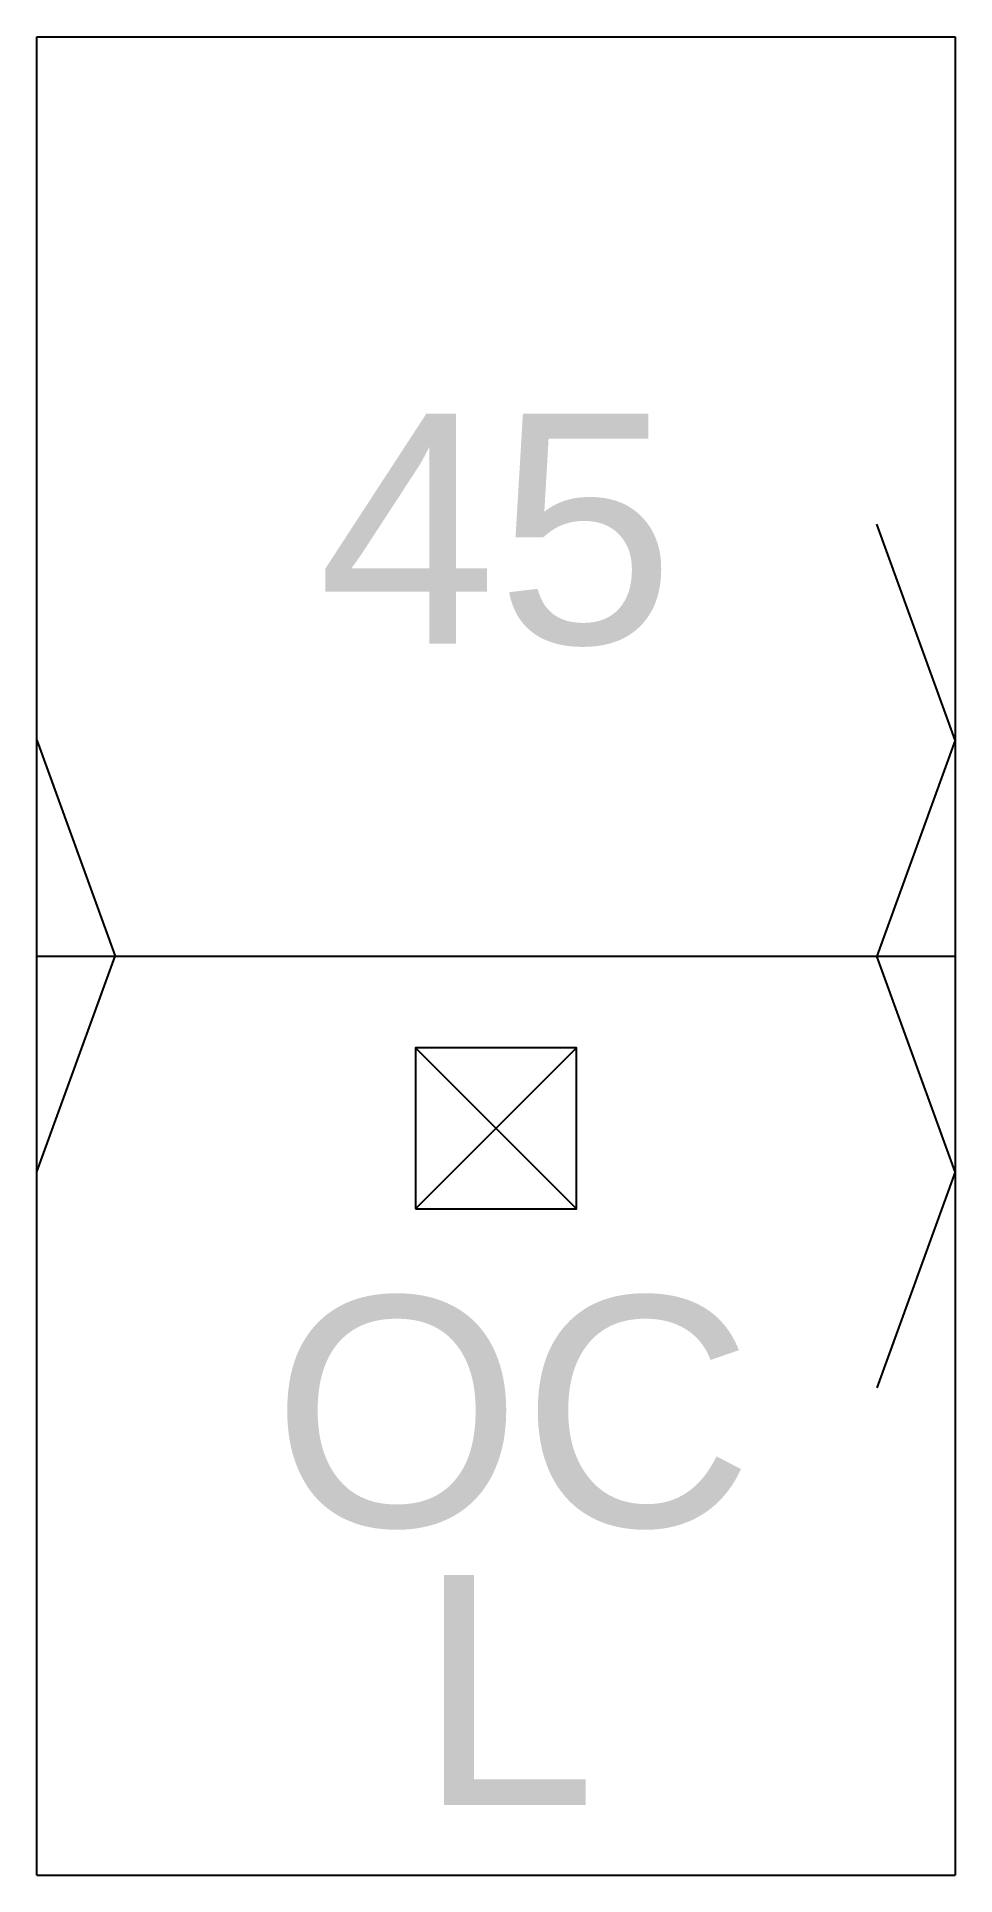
# Model space of a CAD drawing. Header units: millimetres. Extents: x 214 to 414, y 128 to 528.
import ezdxf
from ezdxf.enums import TextEntityAlignment as Align

# ---------------------------------------------------------------- set-up
doc = ezdxf.new("R2010")
doc.units = ezdxf.units.MM
doc.layers.add('rozhrani', color=4, linetype='Continuous')
doc.layers.add('TTmoduly', color=3, linetype='Continuous')
doc.styles.get("Standard").update_dxf_attribs({"font": 'arial.ttf'})

msp = doc.modelspace()

# ---------------------------------------------------------------- linework, layer by layer
at = {"layer": 'rozhrani'}
for p, q in [((414.04, 375.11), (396.94, 422.09)), ((214.04, 375.11), (231.14, 328.12)), ((414.04, 375.11), (396.94, 328.12)), ((214.04, 281.14), (231.14, 328.12)), ((414.04, 281.14), (396.94, 328.12)), ((414.04, 281.14), (396.94, 234.15))]:
    msp.add_line(p, q, dxfattribs=at)
at = {"layer": 'TTmoduly'}
for p, q in [((214.04, 128.12), (214.04, 528.12)), ((214.04, 528.12), (414.04, 528.12)), ((414.04, 528.12), (414.04, 128.12)), ((214.04, 328.12), (414.04, 328.12)), ((296.54, 308.12), (331.54, 273.12)), ((296.54, 273.12), (331.54, 308.12)), ((214.04, 128.12), (414.04, 128.12))]:
    msp.add_line(p, q, dxfattribs=at)
msp.add_lwpolyline([(296.54, 273.12), (331.54, 273.12), (331.54, 308.12), (296.54, 308.12)], close=True, dxfattribs=at)

# ---------------------------------------------------------------- texts
for s, p in [('45', (314.1, 396.09)), ('OC', (317.66, 204)), ('L', (316.44, 143.43))]:
    msp.add_text(s, height=50, dxfattribs=at).set_placement(p, align=Align.CENTER)

doc.saveas('drawing.dxf')
